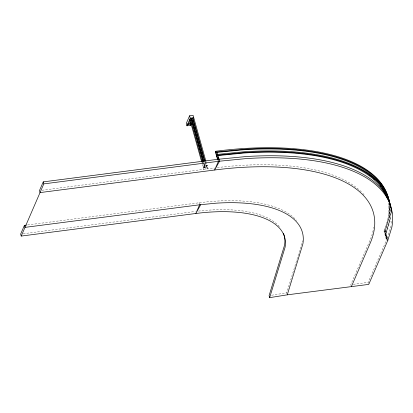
<?xml version="1.0" encoding="UTF-8"?>
<svg xmlns="http://www.w3.org/2000/svg" width="413" height="413" viewBox="0 0 413 413"><rect width="100%" height="100%" fill="white"/><g stroke="black" fill="none" stroke-linecap="round" stroke-linejoin="round"><path stroke-width="0.31" stroke-dasharray="2.06 1.55" d="M286.994 293.829L286.715 292.827L301.934 243.185M388.504 202.948A226.722 95.816 -15.6 0 1 383.982 230.986L386.227 238.998L387.022 238.895L384.854 230.846L389.082 217.057A227.604 96.188 -15.6 0 0 389.815 208.859M385.246 231.089L384.358 231.254L386.46 238.456L386.227 238.998L385.974 234.863L390.202 221.074A227.604 96.188 -15.6 0 0 390.93 213.5M386.227 238.998L385.257 234.47L386.145 234.305L387.022 238.895L391.323 225.095M205.194 161.514L207.104 168.907L207.858 167.167L207.409 165.556L203.919 166.011L204.368 167.616L203.614 169.356L202.396 164.441M204.084 164.477L204.6 166.331L203.728 166.444L203.919 166.011M204.037 167.637L204.791 165.897M206.748 167.079L205.003 167.306L205.194 166.873L204.156 163.161M205.194 166.873L206.066 166.759L206.536 165.67M205.137 161.777L206.345 166.103L207.223 165.995L207.409 165.556M368.473 283.385L368.195 282.378L386.769 239.483M385.035 233.665L385.923 233.505M383.971 230.986L384.854 230.846M385.974 234.863L385.092 235.007L389.314 221.244A226.68 95.801 -15.6 0 0 389.836 208.818M386.46 238.456L387.27 238.327L385.024 230.289M271.599 295.238L286.715 292.827M203.258 167.533L204.13 167.42L203.268 164.328M203.165 167.75L207.858 167.167M42.033 190.248L214.089 168.003L214.512 169.511M27.614 224.951L199.025 202.788A135.516 57.273 -15.6 0 1 296.436 220.403M23.211 233.732L195.261 211.487M353.291 284.304L368.195 282.378M385.257 234.47L387.27 238.327M351.086 285.631L350.807 284.629L369.635 241.14A209.184 88.408 -15.6 0 0 373.3 229.649M206.01 161.664L207.223 165.995M205.204 163.667L206.066 166.759M204.141 164.214L205.003 167.306M203.392 162.004L203.908 163.858M204.91 167.523L205.359 169.129M202.576 161.855L203.093 163.708M202.52 162.118L203.728 166.444M199.025 202.788L199.587 204.802M373.729 227.171A209.184 88.408 -15.6 0 1 373.522 228.466M217.321 167.595A209.184 88.408 -15.6 0 1 362.423 192.959M362.846 193.398A209.184 88.408 -15.6 0 1 364.06 194.735M198.405 211.1A117.096 49.488 -15.6 0 1 279.431 226.706M302.497 240.733A135.516 57.273 -15.6 0 1 302.311 241.961M391.844 221.28A227.604 96.188 -15.6 0 1 391.529 223.815M390.022 208.431A227.604 96.188 -15.6 0 1 389.304 217.857L385.076 231.652L384.193 231.791L388.416 218.028A226.68 95.801 -15.6 0 0 388.938 205.602M389.748 206.402A227.604 96.188 -15.6 0 1 389.81 208.24M389.521 206.345A226.68 95.801 -15.6 0 1 389.774 208.219M390.646 209.618A227.604 96.188 -15.6 0 1 389.98 220.274L385.752 234.063L384.87 234.202L389.087 220.439A226.68 95.801 -15.6 0 0 389.552 207.414"/><path stroke-width="0.62" d="M21.213 236.071L43.804 183.888L218.415 161.313L246.184 158.592A227.604 96.188 -15.6 0 1 391.885 227.104L387.828 240.335L368.752 284.392L287.272 294.836L269.643 297.649L285.068 247.346A117.096 49.488 -15.6 0 0 195.819 213.495L21.213 236.071L20.65 234.063L24.413 225.364L26.334 225.116M287.272 294.836L302.868 243.969A135.516 57.273 -15.6 0 0 216.118 203.181L199.587 204.802L24.976 227.377L24.413 225.364M391.906 213.222A227.604 96.188 -15.6 0 0 245.621 156.584L217.852 159.304L43.246 181.88L39.478 190.579L40.04 192.587L214.652 170.011A209.184 88.408 -15.6 0 1 370.198 243.154L351.37 286.637M205.839 161.044L193.083 115.351L189.588 115.8L186.294 123.41L186.965 125.82L190.46 125.371L191.234 124.458M188.782 123.533L190.192 120.276M204.967 161.158L192.881 117.875L192.597 118.526L191.725 118.639L191.539 119.073L203.279 161.122M190.997 122.222L190.527 123.311L187.91 123.647L188.132 124.452L186.965 125.82L190.264 118.211L193.754 117.762M190.46 125.371L190.93 124.282M217.666 159.743L217.852 159.304L217.61 159.743L215.364 151.705L215.612 151.266A227.604 96.188 -15.6 0 1 389.547 203.981M199.587 204.802L195.819 213.495L200.713 204.688M215.591 152.511L215.834 152.072L243.603 149.346A227.604 96.188 -15.6 0 1 389.887 205.989M216.262 154.921L216.51 154.483L244.274 151.762A227.604 96.188 -15.6 0 1 390.44 207.197M188.132 124.452L191.627 123.998M218.049 155.572L244.197 153.011A226.68 95.801 -15.6 0 1 387.652 199.051M217.042 156.718L216.489 155.727L216.732 155.283L244.501 152.562A227.604 96.188 -15.6 0 1 390.667 207.997M218.307 157.668L218.978 159.196M387.549 239.334L387.828 240.335M269.643 297.649L269.08 295.641L284.505 245.332A117.096 49.488 -15.6 0 0 283.494 233.453M217.63 154.369L216.959 151.958L216.515 152.418L243.298 149.795A226.68 95.801 -15.6 0 1 385.582 192.912M217.857 155.174L219.54 161.204L214.652 170.011L218.415 161.313L215.612 151.266M192.597 118.526L204.512 161.194M191.725 118.639L203.64 161.307M191.136 118.097L203.222 161.385M189.588 115.8L202.349 161.498M189.789 119.3L201.704 161.968M43.246 181.88L43.804 183.888M386.537 195.246A226.68 95.801 -15.6 0 1 386.96 196.428M378.783 181.648A226.722 95.816 -15.6 0 1 379.981 183.145M386.542 195.029A226.722 95.816 -15.6 0 1 387.136 196.815M369.212 175.138A226.68 95.801 -15.6 0 1 370.255 175.923M373.708 178.762A226.68 95.801 -15.6 0 1 374.637 179.598M380.079 185.36A226.68 95.801 -15.6 0 1 380.869 186.361M381.994 187.884A226.68 95.801 -15.6 0 1 384.632 192.076M385.205 193.15A226.68 95.801 -15.6 0 1 386.005 194.776M386.253 195.323A226.68 95.801 -15.6 0 1 386.754 196.485"/></g></svg>
